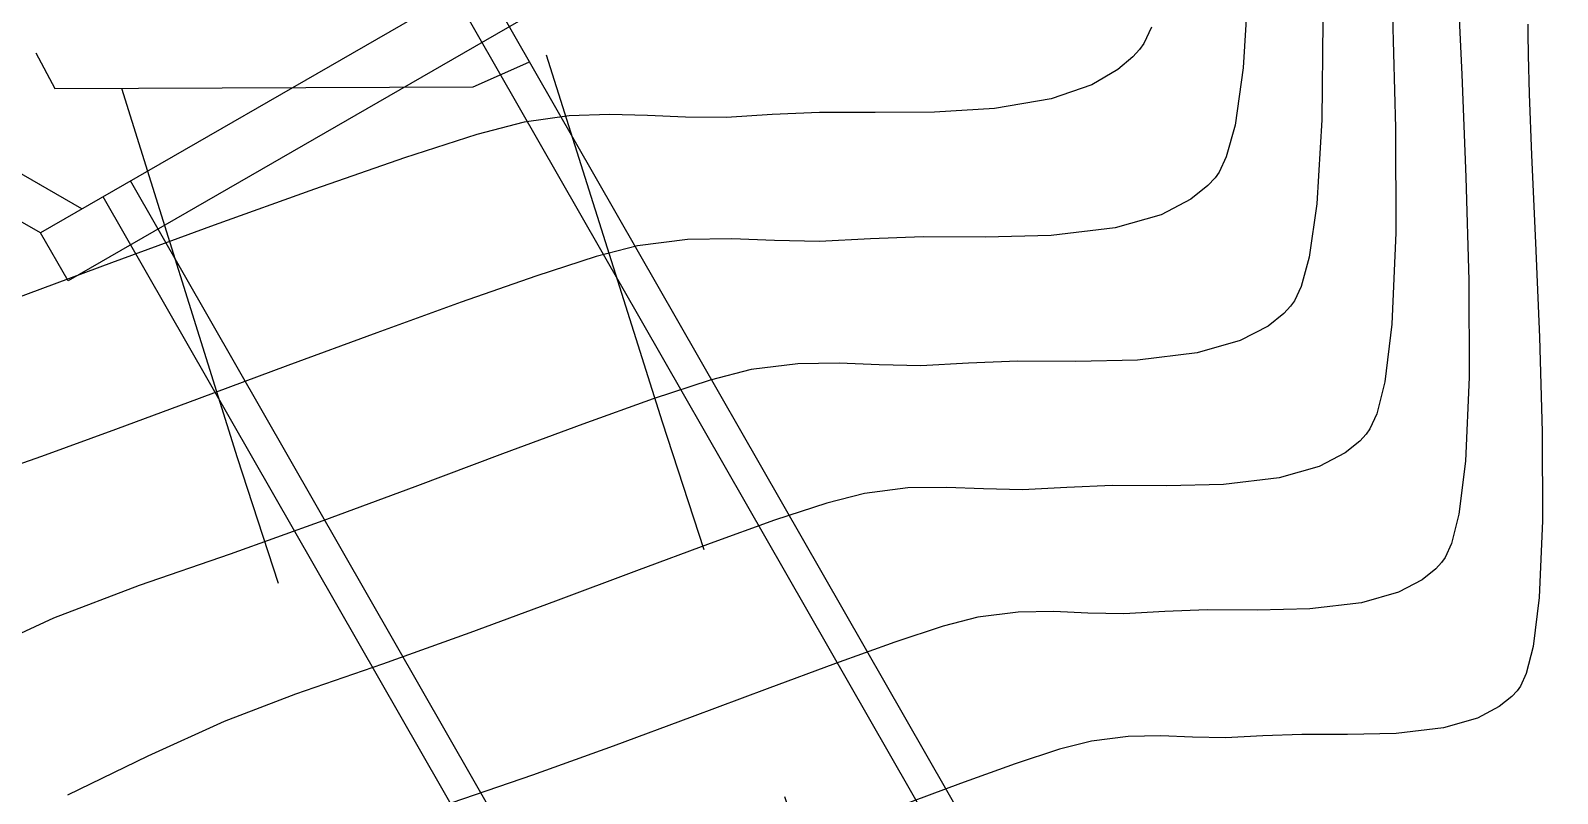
# Model space of a CAD drawing. Header units: feet. Extents: x 26064 to 27719, y 16802 to 28989.
# Drawn here: x 26340.98 to 26359.36, y 18020.82 to 18030 of the extents above; entities that cross this region are included whole.
import ezdxf

# ---------------------------------------------------------------- set-up
doc = ezdxf.new("R2010")
doc.units = ezdxf.units.FT
doc.header["$LTSCALE"] = 50
doc.header["$MEASUREMENT"] = 0
for name, pattern in [('HIDDEN', [0.375, 0.25, -0.125]), ('HIDDEN2', [0.1875, 0.125, -0.0625]), ('HIDN25', [0.0938, 0.0625, -0.0313])]:
    doc.linetypes.add(name, pattern=pattern)
for name, color, linetype in [('CONT-MJR', 160, 'HIDDEN'), ('CONT-MNR', 55, 'HIDN25'), ('DEMO-STORM SEWER', 13, 'HIDDEN2'), ('SD-INNER', 51, 'Continuous'), ('SD-OUTER', 6, 'Continuous'), ('SD-STRUCTURE', 6, 'Continuous')]:
    doc.layers.add(name, color=color, linetype=linetype)

msp = doc.modelspace()

# ---------------------------------------------------------------- linework, layer by layer
at = {"layer": 'CONT-MJR', "color": 7}
for p, q in [((26358.15159, 18030.61936, 605), (26358.204, 18029.4697, 605)), ((26358.204, 18029.4697, 605), (26358.25501, 18028.23359, 605)), ((26358.25501, 18028.23359, 605), (26358.28956, 18026.99219, 605)), ((26358.28956, 18026.99219, 605), (26358.29256, 18025.82663, 605)), ((26358.29256, 18025.82663, 605), (26358.24896, 18024.81804, 605)), ((26358.24896, 18024.81804, 605), (26358.17039, 18024.17872, 605)), ((26358.17039, 18024.17872, 605), (26358.08092, 18023.82422, 605)), ((26358.08092, 18023.82422, 605), (26358.00492, 18023.65715, 605)), ((26358.00492, 18023.65715, 605), (26357.96165, 18023.59634, 605)), ((26357.89047, 18023.52054, 605), (26357.72814, 18023.38942, 605)), ((26357.96165, 18023.59634, 605), (26357.89047, 18023.52054, 605)), ((26357.72814, 18023.38942, 605), (26357.44124, 18023.23897, 605)), ((26356.9959, 18023.11091, 605), (26356.37742, 18023.03789, 605)), ((26357.44124, 18023.23897, 605), (26356.9959, 18023.11091, 605)), ((26352.38251, 18022.9386, 605), (26351.96426, 18022.83044, 605)), ((26352.8661, 18022.99933, 605), (26352.38251, 18022.9386, 605)), ((26353.2945, 18023.00616, 605), (26352.8661, 18022.99933, 605)), ((26353.70599, 18022.98934, 605), (26353.2945, 18023.00616, 605)), ((26354.13887, 18022.97912, 605), (26353.70599, 18022.98934, 605)), ((26354.63143, 18023.00575, 605), (26354.13887, 18022.97912, 605)), ((26355.14086, 18023.0263, 605), (26354.63143, 18023.00575, 605)), ((26355.74096, 18023.02335, 605), (26355.14086, 18023.0263, 605)), ((26356.37742, 18023.03789, 605), (26355.74096, 18023.02335, 605)), ((26351.96426, 18022.83044, 605), (26351.38323, 18022.63947, 605)), ((26351.38323, 18022.63947, 605), (26350.66755, 18022.3827, 605)), ((26350.66755, 18022.3827, 605), (26349.84536, 18022.07712, 605)), ((26349.84536, 18022.07712, 605), (26348.94479, 18021.73973, 605)), ((26348.94479, 18021.73973, 605), (26347.99396, 18021.3875, 605)), ((26347.99396, 18021.3875, 605), (26347.02102, 18021.03745, 605)), ((26347.02102, 18021.03745, 605), (26346.0541, 18020.70656, 605))]:
    msp.add_line(p, q, dxfattribs=at)
at = {"layer": 'CONT-MNR', "color": 7}
for p, q in [((26355.63927, 18030.64013, 602), (26355.57453, 18029.54894, 602)), ((26356.53337, 18030.11102, 603), (26356.52116, 18028.92585, 603)), ((26358.99896, 18029.96338, 606), (26359.00146, 18029.70376, 606)), ((26355.57453, 18029.54894, 602), (26355.47647, 18028.86039, 602)), ((26353.7517, 18029.34704, 601), (26353.26557, 18029.17653, 601)), ((26347.94833, 18028.9904, 601), (26347.46376, 18028.97151, 601)), ((26348.40556, 18028.9782, 601), (26347.94833, 18028.9904, 601)), ((26349.35562, 18028.95347, 601), (26348.86485, 18028.95814, 601)), ((26351.14426, 18029.01189, 601), (26350.47779, 18029.01396, 601)), ((26352.58356, 18029.05892, 601), (26351.86132, 18029.01546, 601)), ((26346.92242, 18028.89829, 601), (26346.3542, 18028.74803, 601)), ((26355.47647, 18028.86039, 602), (26355.37134, 18028.47749, 602)), ((26357.40803, 18028.82827, 604), (26357.4112, 18027.56263, 604)), ((26355.37134, 18028.47749, 602), (26355.28458, 18028.29505, 602)), ((26344.39902, 18028.09012, 601), (26343.19371, 18027.65687, 601)), ((26354.94507, 18027.96983, 602), (26354.58774, 18027.78245, 602)), ((26343.19371, 18027.65687, 601), (26341.95769, 18027.20369, 601)), ((26348.88973, 18027.484, 602), (26348.28745, 18027.40837, 602)), ((26349.42327, 18027.4925, 602), (26348.88973, 18027.484, 602)), ((26349.93575, 18027.47155, 602), (26349.42327, 18027.4925, 602)), ((26351.08833, 18027.492, 602), (26350.47487, 18027.45882, 602)), ((26352.47017, 18027.51391, 602), (26351.72279, 18027.51758, 602)), ((26359.09276, 18027.44546, 606), (26359.1396, 18026.31049, 606)), ((26341.95769, 18027.20369, 601), (26340.78179, 18026.7678, 601)), ((26347.06265, 18027.04465, 602), (26346.16277, 18026.73043, 602)), ((26356.27102, 18026.91669, 603), (26356.18997, 18026.74681, 603)), ((26345.14884, 18026.36261, 602), (26344.07908, 18025.96715, 602)), ((26355.53891, 18026.26796, 603), (26355.0207, 18026.11894, 603)), ((26359.1396, 18026.31049, 606), (26359.17132, 18025.17064, 606)), ((26349.65247, 18025.91844, 603), (26349.16147, 18025.79115, 603)), ((26350.71368, 18025.99705, 603), (26350.21519, 18025.98911, 603)), ((26351.6962, 18025.96559, 603), (26351.19249, 18025.97748, 603)), ((26352.26936, 18025.99658, 603), (26351.6962, 18025.96559, 603)), ((26349.16147, 18025.79115, 603), (26348.4749, 18025.56548, 603)), ((26357.27891, 18025.77213, 604), (26357.1821, 18025.38714, 604)), ((26342.00489, 18025.19724, 602), (26341.11687, 18024.87474, 602)), ((26341.11687, 18024.87474, 602), (26340.40585, 18024.62851, 602)), ((26345.60605, 18024.50812, 603), (26344.5015, 18024.09888, 603)), ((26351.01749, 18024.42852, 604), (26350.56502, 18024.31151, 604)), ((26351.54065, 18024.49422, 604), (26351.01749, 18024.42852, 604)), ((26352.00409, 18024.50161, 604), (26351.54065, 18024.49422, 604)), ((26354.0015, 18024.52339, 604), (26353.4504, 18024.50117, 604)), ((26354.6507, 18024.5202, 604), (26354.0015, 18024.52339, 604)), ((26355.33922, 18024.53593, 604), (26354.6507, 18024.5202, 604)), ((26344.5015, 18024.09888, 603), (26343.38354, 18023.69624, 603)), ((26349.16223, 18023.82715, 604), (26348.27278, 18023.49657, 604)), ((26343.38354, 18023.69624, 603), (26342.2886, 18023.32119, 603)), ((26348.27278, 18023.49657, 604), (26347.29853, 18023.13157, 604)), ((26359.13405, 18023.17436, 606), (26359.06191, 18022.58734, 606)), ((26341.26039, 18022.92764, 603), (26340.30599, 18022.4834, 603)), ((26346.26991, 18022.75053, 604), (26345.21738, 18022.37184, 604)), ((26358.97975, 18022.26185, 606), (26358.90997, 18022.10844, 606)), ((26344.17135, 18022.01388, 604), (26343.31206, 18021.68496, 604)), ((26358.3924, 18021.72448, 606), (26357.98349, 18021.60689, 606)), ((26353.74753, 18021.44868, 606), (26353.3635, 18021.34936, 606)), ((26354.58491, 18021.51071, 606), (26354.19156, 18021.50444, 606)), ((26356.28022, 18021.5292, 606), (26355.81247, 18021.51034, 606)), ((26356.83123, 18021.52649, 606), (26356.28022, 18021.5292, 606)), ((26357.41561, 18021.53984, 606), (26356.83123, 18021.52649, 606)), ((26352.17288, 18020.93826, 606), (26351.41795, 18020.65768, 606))]:
    msp.add_line(p, q, dxfattribs=at)
at = {"layer": 'CONT-MNR', "color": 7, "extrusion": (0.999616, 0.027699, 0)}
msp.add_line((26357.37071, 18030.17486, 604), (26357.40803, 18028.82827, 604), dxfattribs=at)
at = {"layer": 'CONT-MNR', "color": 7, "extrusion": (0.999965, -0.008339, 0)}
msp.add_line((26358.9999, 18030.07621, 606), (26358.99896, 18029.96338, 606), dxfattribs=at)
at = {"layer": 'CONT-MNR', "color": 7, "extrusion": (0.90358, -0.428418, 0)}
msp.add_line((26354.47166, 18030.03831, 601), (26354.3792, 18029.84329, 601), dxfattribs=at)
at = {"layer": 'CONT-MNR', "color": 7, "extrusion": (0.733602, -0.67958, 0)}
msp.add_line((26354.32729, 18029.77126, 601), (26354.24688, 18029.68446, 601), dxfattribs=at)
at = {"layer": 'CONT-MNR', "color": 7, "extrusion": (0.811293, -0.58464, 0)}
msp.add_line((26354.3792, 18029.84329, 601), (26354.32729, 18029.77126, 601), dxfattribs=at)
at = {"layer": 'CONT-MNR', "color": 7, "extrusion": (0.999607, 0.028043, 0)}
msp.add_line((26359.00146, 18029.70376, 606), (26359.01452, 18029.23836, 606), dxfattribs=at)
at = {"layer": 'CONT-MNR', "color": 7, "extrusion": (-0.504726, 0.863279, 0)}
msp.add_line((26354.06635, 18029.531, 601), (26353.7517, 18029.34704, 601), dxfattribs=at)
at = {"layer": 'CONT-MNR', "color": 7, "extrusion": (-0.647668, 0.761922, 0)}
msp.add_line((26354.24688, 18029.68446, 601), (26354.06635, 18029.531, 601), dxfattribs=at)
at = {"layer": 'CONT-MNR', "color": 7, "extrusion": (0.169945, -0.985453, 0)}
msp.add_line((26353.26557, 18029.17653, 601), (26352.58356, 18029.05892, 601), dxfattribs=at)
at = {"layer": 'CONT-MNR', "color": 7, "extrusion": (0.999166, 0.040822, 0)}
msp.add_line((26359.01452, 18029.23836, 606), (26359.04464, 18028.50108, 606), dxfattribs=at)
at = {"layer": 'CONT-MNR', "color": 7, "extrusion": (0.134039, -0.990976, 0)}
msp.add_line((26347.46376, 18028.97151, 601), (26346.92242, 18028.89829, 601), dxfattribs=at)
at = {"layer": 'CONT-MNR', "color": 7, "extrusion": (-0.043626, -0.999048, 0)}
msp.add_line((26348.86485, 18028.95814, 601), (26348.40556, 18028.9782, 601), dxfattribs=at)
at = {"layer": 'CONT-MNR', "color": 7, "extrusion": (0.061409, -0.998113, 0)}
msp.add_line((26349.90729, 18028.98741, 601), (26349.35562, 18028.95347, 601), dxfattribs=at)
at = {"layer": 'CONT-MNR', "color": 7, "extrusion": (0.046491, -0.998919, 0)}
msp.add_line((26350.47779, 18029.01396, 601), (26349.90729, 18028.98741, 601), dxfattribs=at)
at = {"layer": 'CONT-MNR', "color": 7, "extrusion": (0.004973, -0.999988, 0)}
msp.add_line((26351.86132, 18029.01546, 601), (26351.14426, 18029.01189, 601), dxfattribs=at)
at = {"layer": 'CONT-MNR', "color": 7, "extrusion": (0.99823, -0.059471, 0)}
msp.add_line((26356.52116, 18028.92585, 603), (26356.46078, 18027.91228, 603), dxfattribs=at)
at = {"layer": 'CONT-MNR', "color": 7, "extrusion": (0.307685, -0.951488, 0)}
msp.add_line((26346.3542, 18028.74803, 601), (26345.48279, 18028.46624, 601), dxfattribs=at)
at = {"layer": 'CONT-MNR', "color": 7, "extrusion": (0.327865, -0.944725, 0)}
msp.add_line((26345.48279, 18028.46624, 601), (26344.39902, 18028.09012, 601), dxfattribs=at)
at = {"layer": 'CONT-MNR', "color": 7, "extrusion": (0.998963, 0.04554, 0)}
msp.add_line((26359.04464, 18028.50108, 606), (26359.09276, 18027.44546, 606), dxfattribs=at)
at = {"layer": 'CONT-MNR', "color": 7, "extrusion": (0.72896, -0.684557, 0)}
for p, q in [((26355.23588, 18028.22753, 602), (26355.14723, 18028.13313, 602)), ((26356.14447, 18026.6838, 603), (26356.06165, 18026.5956, 603)), ((26357.05306, 18025.14007, 604), (26356.97606, 18025.05807, 604)), ((26358.87024, 18022.05261, 606), (26358.80488, 18021.98301, 606))]:
    msp.add_line(p, q, dxfattribs=at)
at = {"layer": 'CONT-MNR', "color": 7, "extrusion": (0.811, -0.585046, 0)}
msp.add_line((26355.28458, 18028.29505, 602), (26355.23588, 18028.22753, 602), dxfattribs=at)
at = {"layer": 'CONT-MNR', "color": 7, "extrusion": (0.628377, -0.777909, 0)}
for p, q in [((26355.14723, 18028.13313, 602), (26354.94507, 18027.96983, 602)), ((26356.97606, 18025.05807, 604), (26356.80045, 18024.91622, 604))]:
    msp.add_line(p, q, dxfattribs=at)
at = {"layer": 'CONT-MNR', "color": 7, "extrusion": (0.989908, -0.141713, 0)}
msp.add_line((26356.46078, 18027.91228, 603), (26356.36921, 18027.27266, 603), dxfattribs=at)
at = {"layer": 'CONT-MNR', "color": 7, "extrusion": (0.276368, -0.961052, 0)}
msp.add_line((26354.58774, 18027.78245, 602), (26354.0331, 18027.62296, 602), dxfattribs=at)
at = {"layer": 'CONT-MNR', "color": 7, "extrusion": (0.040298, -0.999188, 0)}
for p, q in [((26351.72279, 18027.51758, 602), (26351.08833, 18027.492, 602)), ((26352.86214, 18026.02049, 603), (26352.26936, 18025.99658, 603))]:
    msp.add_line(p, q, dxfattribs=at)
at = {"layer": 'CONT-MNR', "color": 7, "extrusion": (0.02284, -0.999739, 0)}
for p, q in [((26353.26283, 18027.53202, 602), (26352.47017, 18027.51391, 602)), ((26354.30102, 18026.03397, 603), (26353.56044, 18026.01705, 603))]:
    msp.add_line(p, q, dxfattribs=at)
at = {"layer": 'CONT-MNR', "color": 7, "extrusion": (0.117249, -0.993103, 0)}
for p, q in [((26354.0331, 18027.62296, 602), (26353.26283, 18027.53202, 602)), ((26355.0207, 18026.11894, 603), (26354.30102, 18026.03397, 603)), ((26356.0083, 18024.61492, 604), (26355.33922, 18024.53593, 604)), ((26357.98349, 18021.60689, 606), (26357.41561, 18021.53984, 606))]:
    msp.add_line(p, q, dxfattribs=at)
at = {"layer": 'CONT-MNR', "color": 7, "extrusion": (0.999072, -0.043074, 0)}
msp.add_line((26357.4112, 18027.56263, 604), (26357.36396, 18026.4668, 604), dxfattribs=at)
at = {"layer": 'CONT-MNR', "color": 7, "extrusion": (-0.2513, 0.967909, 0)}
msp.add_line((26348.28745, 18027.40837, 602), (26347.79028, 18027.27929, 602), dxfattribs=at)
at = {"layer": 'CONT-MNR', "color": 7, "extrusion": (-0.023602, -0.999721, 0)}
for p, q in [((26350.47487, 18027.45882, 602), (26349.93575, 18027.47155, 602)), ((26352.91753, 18024.47235, 604), (26352.44924, 18024.48341, 604)), ((26355.3602, 18021.48588, 606), (26354.96273, 18021.49526, 606))]:
    msp.add_line(p, q, dxfattribs=at)
at = {"layer": 'CONT-MNR', "color": 7, "extrusion": (0.306906, -0.95174, 0)}
msp.add_line((26347.79028, 18027.27929, 602), (26347.06265, 18027.04465, 602), dxfattribs=at)
at = {"layer": 'CONT-MNR', "color": 7, "extrusion": (0.963998, -0.265908, 0)}
msp.add_line((26356.36921, 18027.27266, 603), (26356.27102, 18026.91669, 603), dxfattribs=at)
at = {"layer": 'CONT-MNR', "color": 7, "extrusion": (0.341026, -0.940054, 0)}
msp.add_line((26346.16277, 18026.73043, 602), (26345.14884, 18026.36261, 602), dxfattribs=at)
at = {"layer": 'CONT-MNR', "color": 7, "extrusion": (-0.628377, 0.777909, 0)}
for p, q in [((26356.06165, 18026.5956, 603), (26355.87276, 18026.44303, 603)), ((26358.80488, 18021.98301, 606), (26358.65584, 18021.86262, 606))]:
    msp.add_line(p, q, dxfattribs=at)
at = {"layer": 'CONT-MNR', "color": 7, "extrusion": (0.810676, -0.585495, 0)}
msp.add_line((26356.18997, 18026.74681, 603), (26356.14447, 18026.6838, 603), dxfattribs=at)
at = {"layer": 'CONT-MNR', "color": 7, "extrusion": (0.464406, -0.885623, 0)}
for p, q in [((26355.87276, 18026.44303, 603), (26355.53891, 18026.26796, 603)), ((26358.65584, 18021.86262, 606), (26358.3924, 18021.72448, 606))]:
    msp.add_line(p, q, dxfattribs=at)
at = {"layer": 'CONT-MNR', "color": 7, "extrusion": (0.992589, -0.121517, 0)}
msp.add_line((26357.36396, 18026.4668, 604), (26357.27891, 18025.77213, 604), dxfattribs=at)
at = {"layer": 'CONT-MNR', "color": 7, "extrusion": (-0.004918, -0.999988, 0)}
msp.add_line((26353.56044, 18026.01705, 603), (26352.86214, 18026.02049, 603), dxfattribs=at)
at = {"layer": 'CONT-MNR', "color": 7, "extrusion": (0.348691, -0.937238, 0)}
msp.add_line((26344.07908, 18025.96715, 602), (26343.0117, 18025.57004, 602), dxfattribs=at)
at = {"layer": 'CONT-MNR', "color": 7, "extrusion": (0.124599, -0.992207, 0)}
for p, q in [((26350.21519, 18025.98911, 603), (26349.65247, 18025.91844, 603)), ((26354.19156, 18021.50444, 606), (26353.74753, 18021.44868, 606))]:
    msp.add_line(p, q, dxfattribs=at)
at = {"layer": 'CONT-MNR', "color": 7, "extrusion": (-0.040849, -0.999165, 0)}
for p, q in [((26351.19249, 18025.97748, 603), (26350.71368, 18025.99705, 603)), ((26352.44924, 18024.48341, 604), (26352.00409, 18024.50161, 604)), ((26354.96273, 18021.49526, 606), (26354.58491, 18021.51071, 606))]:
    msp.add_line(p, q, dxfattribs=at)
at = {"layer": 'CONT-MNR', "color": 7, "extrusion": (0.347235, -0.937778, 0)}
msp.add_line((26343.0117, 18025.57004, 602), (26342.00489, 18025.19724, 602), dxfattribs=at)
at = {"layer": 'CONT-MNR', "color": 7, "extrusion": (0.337342, -0.941382, 0)}
msp.add_line((26348.4749, 18025.56548, 603), (26347.62918, 18025.26242, 603), dxfattribs=at)
at = {"layer": 'CONT-MNR', "color": 7, "extrusion": (0.910642, -0.413197, 0)}
msp.add_line((26357.1821, 18025.38714, 604), (26357.09987, 18025.20592, 604), dxfattribs=at)
at = {"layer": 'CONT-MNR', "color": 7, "extrusion": (0.347973, -0.937505, 0)}
msp.add_line((26347.62918, 18025.26242, 603), (26346.66075, 18024.90297, 603), dxfattribs=at)
at = {"layer": 'CONT-MNR', "color": 7, "extrusion": (0.815046, -0.579397, 0)}
msp.add_line((26357.09987, 18025.20592, 604), (26357.05306, 18025.14007, 604), dxfattribs=at)
at = {"layer": 'CONT-MNR', "color": 7, "extrusion": (0.999997, 0.00258, 0)}
msp.add_line((26359.17132, 18025.17064, 606), (26359.17408, 18024.10044, 606), dxfattribs=at)
at = {"layer": 'CONT-MNR', "color": 7, "extrusion": (-0.464406, 0.885623, 0)}
msp.add_line((26356.80045, 18024.91622, 604), (26356.49007, 18024.75347, 604), dxfattribs=at)
at = {"layer": 'CONT-MNR', "color": 7, "extrusion": (-0.350601, 0.936525, 0)}
msp.add_line((26346.66075, 18024.90297, 603), (26345.60605, 18024.50812, 603), dxfattribs=at)
at = {"layer": 'CONT-MNR', "color": 7, "extrusion": (-0.276368, 0.961052, 0)}
msp.add_line((26356.49007, 18024.75347, 604), (26356.0083, 18024.61492, 604), dxfattribs=at)
at = {"layer": 'CONT-MNR', "color": 7, "extrusion": (0.053996, -0.998541, 0)}
for p, q in [((26353.4504, 18024.50117, 604), (26352.91753, 18024.47235, 604)), ((26355.81247, 18021.51034, 606), (26355.3602, 18021.48588, 606))]:
    msp.add_line(p, q, dxfattribs=at)
at = {"layer": 'CONT-MNR', "color": 7, "extrusion": (0.312234, -0.950005, 0)}
for p, q in [((26350.56502, 18024.31151, 604), (26349.93646, 18024.10492, 604)), ((26353.3635, 18021.34936, 606), (26352.83, 18021.17402, 606))]:
    msp.add_line(p, q, dxfattribs=at)
at = {"layer": 'CONT-MNR', "color": 7, "extrusion": (0.3377, -0.941254, 0)}
msp.add_line((26349.93646, 18024.10492, 604), (26349.16223, 18023.82715, 604), dxfattribs=at)
at = {"layer": 'CONT-MNR', "color": 7, "extrusion": (0.999067, -0.04319, 0)}
msp.add_line((26359.17408, 18024.10044, 606), (26359.13405, 18023.17436, 606), dxfattribs=at)
at = {"layer": 'CONT-MNR', "color": 7, "extrusion": (0.357465, -0.933926, 0)}
msp.add_line((26342.2886, 18023.32119, 603), (26341.26039, 18022.92764, 603), dxfattribs=at)
at = {"layer": 'CONT-MNR', "color": 7, "extrusion": (0.347371, -0.937728, 0)}
msp.add_line((26347.29853, 18023.13157, 604), (26346.26991, 18022.75053, 604), dxfattribs=at)
at = {"layer": 'CONT-MNR', "color": 7, "extrusion": (0.969594, -0.244721, 0)}
msp.add_line((26359.06191, 18022.58734, 606), (26358.97975, 18022.26185, 606), dxfattribs=at)
at = {"layer": 'CONT-MNR', "color": 7, "extrusion": (0.323777, -0.946133, 0)}
msp.add_line((26345.21738, 18022.37184, 604), (26344.17135, 18022.01388, 604), dxfattribs=at)
at = {"layer": 'CONT-MNR', "color": 7, "extrusion": (0.814786, -0.579762, 0)}
msp.add_line((26358.90997, 18022.10844, 606), (26358.87024, 18022.05261, 606), dxfattribs=at)
at = {"layer": 'CONT-MNR', "color": 7, "extrusion": (0.413599, -0.910459, 0)}
msp.add_line((26343.31206, 18021.68496, 604), (26342.39416, 18021.26798, 604), dxfattribs=at)
at = {"layer": 'CONT-MNR', "color": 7, "extrusion": (0.437865, -0.899041, 0)}
msp.add_line((26342.39416, 18021.26798, 604), (26341.42929, 18020.79806, 604), dxfattribs=at)
at = {"layer": 'CONT-MNR', "color": 7, "extrusion": (-0.3377, 0.941254, 0)}
msp.add_line((26352.83, 18021.17402, 606), (26352.17288, 18020.93826, 606), dxfattribs=at)
at = {"layer": 'DEMO-STORM SEWER', "color": 7, "flags": 128}
msp.add_lwpolyline([(26336.63651, 18038.00319), (26341.27438, 18029.30323), (26346.30734, 18029.32248), (26348.69563, 18030.36899), (26350.99685, 18035.56612)], dxfattribs=at)
at = {"layer": 'DEMO-STORM SEWER', "color": 7}
for radius, start, end in [(475, 197.2505968, 206.1894291), (480, 197.1155294, 206.0093736)]:
    msp.add_arc((26800.82023, 18170.57), radius, start, end, dxfattribs=at)
at = {"layer": 'SD-INNER', "color": 7}
for p, q in [((26346.08668, 18030.42889), (26380.63397, 17970.10863)), ((26342.18178, 18028.19243), (26375.49676, 17970.0238))]:
    msp.add_line(p, q, dxfattribs=at)
at = {"layer": 'SD-OUTER', "color": 7}
for p, q in [((26346.41643, 18030.61775), (26381.07261, 17970.10735)), ((26341.85203, 18028.00358), (26375.49454, 17969.26308))]:
    msp.add_line(p, q, dxfattribs=at)
at = {"layer": 'SD-STRUCTURE', "color": 7}
for p, q in [((26341.60187, 18027.85155), (26332.6064, 18033.05555)), ((26341.10161, 18027.56331), (26332.3556, 18032.623)), ((26347.16684, 18031.05802), (26341.10161, 18027.56331)), ((26347.49967, 18030.48038), (26341.43444, 18026.98567)), ((26341.43444, 18026.98567), (26341.10161, 18027.56331))]:
    msp.add_line(p, q, dxfattribs=at)

doc.saveas('drawing.dxf')
